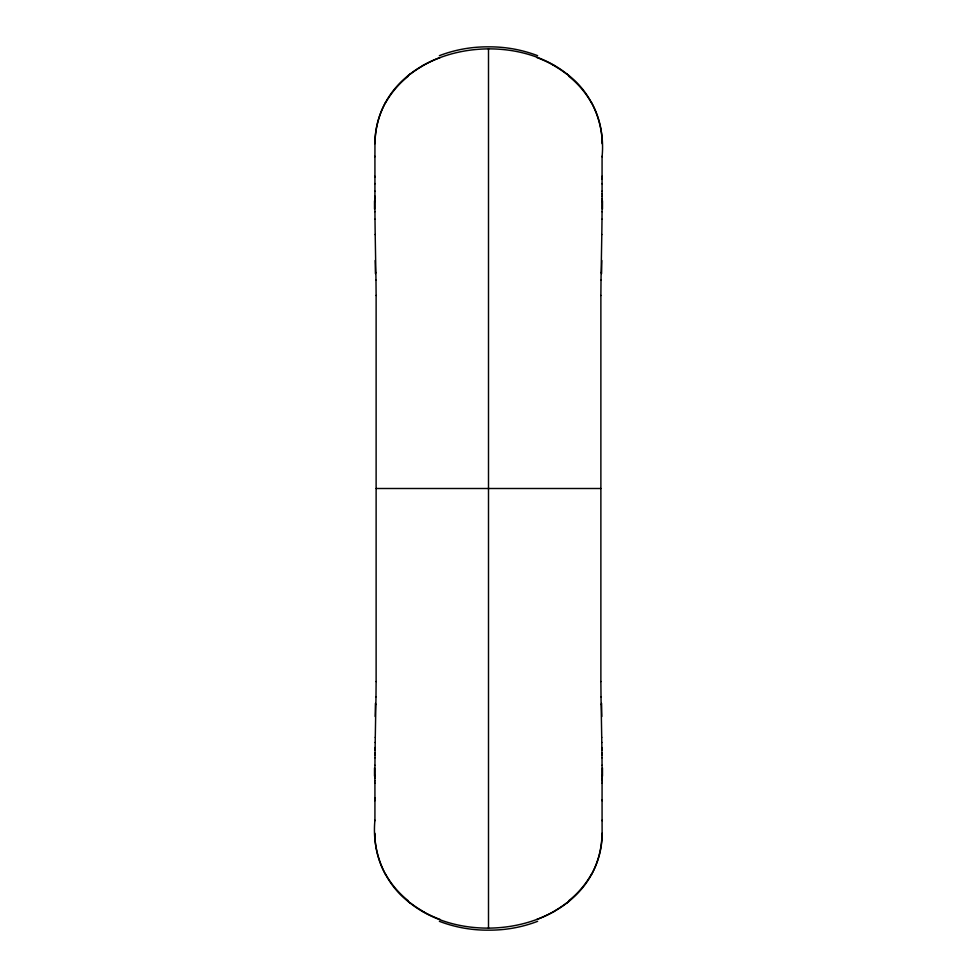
<?xml version="1.0" encoding="UTF-8"?>
<svg xmlns="http://www.w3.org/2000/svg" width="977" height="977" viewBox="0 0 977 977"><rect width="100%" height="100%" fill="white"/><g stroke="black" fill="none" stroke-linecap="round" stroke-linejoin="round"><path stroke-width="1.47" d="M374.924 191.394L374.924 183.542M374.924 820.668L374.936 800.029M374.924 780.855L374.924 778.022M374.924 191.174L374.924 198.978M374.924 183.847L374.936 176.312M374.924 156.735L374.96 141.384A92.375 88.553 13.6 0 1 384.401 104.722L385.292 102.878M374.924 778.364L374.924 775.494M374.924 775.897L374.948 765.321M602.076 201.103L602.052 211.679M602.076 201.506L602.076 198.636M591.708 874.122L592.66 872.302A92.375 88.553 13.6 0 0 602.125 835.616L602.076 820.265M602.064 800.688L602.076 783.078M602.076 783.334L602.076 778.022M602.076 198.978L602.076 196.145M602.064 176.971L602.076 156.332M376.121 681.543L376.121 295.457M600.879 295.457L600.879 681.543M374.948 765.345L374.997 757.725M376.121 681.531L375.986 696.833M600.879 295.469L601.014 280.167M602.052 211.655L602.003 219.275M374.997 757.749L375.192 742.435M602.003 219.251L601.808 234.565M375.021 755.209L375.046 752.644M374.924 143.692C376.707 49.534 506.929 22.556 569.457 76.084M375.083 750.092L375.119 747.527M375.986 696.772L375.864 704.441M601.014 280.228L601.136 272.559M602.076 833.308C600.293 927.466 470.071 954.444 407.543 900.916M375.192 742.483L375.278 737.366M375.864 704.393L375.278 737.403M601.136 272.607L601.808 234.517M407.543 76.084L410.206 73.947M569.457 900.916L566.794 903.053M422.553 65.691L423.994 64.873M554.447 911.309L553.006 912.127M376.157 488.5L600.843 488.5M553.006 64.873L554.447 65.691M423.994 912.127L422.553 911.309M566.794 73.947C592.441 92.766 605.3 125.374 602.076 156.735M410.206 903.053C384.559 884.234 371.7 851.626 374.924 820.265M591.708 102.878L592.66 104.698A92.375 88.553 -13.6 0 1 602.125 141.384L602.064 142.251M385.292 874.122L384.34 872.302A92.375 88.553 -13.6 0 1 374.875 835.616L374.936 834.749M601.136 704.393L601.722 737.403M601.722 737.366L601.808 742.483M375.864 272.607L375.192 234.517M601.808 742.435L602.003 757.749M601.136 704.441L601.014 696.772M375.864 272.559L375.986 280.228M375.192 234.565L374.997 219.251M601.881 747.564L601.917 750.104M601.014 696.833L600.879 681.531M375.986 280.167L376.121 295.469M602.064 142.532L602.076 143.692M601.954 752.644L601.979 755.184M374.936 834.468L374.924 833.308M602.003 757.725L602.052 765.345M374.997 219.275L374.948 211.655M602.052 765.321L602.076 775.897M374.948 211.679L374.924 201.103M602.076 183.542L602.076 191.394M602.064 178.815L602.076 183.847M602.076 191.174L602.076 193.922M602.076 775.494L602.076 780.855M374.924 201.506L374.924 196.145M374.936 798.185L374.924 783.078M602.064 176.312L602.064 179.182M602.076 193.666L602.076 196.45M602.064 800.029L602.076 820.668M488.5 48.85L488.5 928.15M374.924 156.332L374.936 176.971M374.924 780.55L374.924 783.334M374.936 797.818L374.936 800.688M439.345 921.311A128.842 123.041 0.2 0 0 488.524 930.153A128.842 123.041 -0.2 0 0 537.655 921.311M374.521 776.141A127.669 5.532 -89.8 0 1 374.533 767.934M440.126 919.455A117.264 110.523 -0.7 0 1 424.042 912.054M422.675 911.126A108.594 102.609 -1.4 0 1 410.34 902.907M407.922 900.501A97.248 92.485 -4.3 0 1 385.463 874.024M375.168 716.507A121.16 0.989 -89.1 0 1 375.437 703.318M602.467 767.934A127.669 5.532 89.8 0 1 602.479 776.141M552.958 912.054A117.264 110.523 0.7 0 1 536.874 919.455M566.66 902.907A108.594 102.609 1.4 0 1 554.325 911.126M591.537 874.024A97.248 92.485 4.3 0 1 569.078 900.501M601.563 703.318A121.16 0.989 89.1 0 1 601.832 716.507M439.345 55.689A128.842 123.041 -0.2 0 1 488.524 46.847A128.842 123.041 0.2 0 1 537.655 55.689M374.533 209.066A127.669 5.532 89.8 0 1 374.521 200.859M424.042 64.946A117.264 110.523 0.7 0 1 440.126 57.545M410.34 74.093A108.594 102.609 1.4 0 1 422.675 65.874M385.463 102.976A97.248 92.485 4.3 0 1 407.922 76.499M375.437 273.682A121.16 0.989 89.1 0 1 375.168 260.493M602.479 200.859A127.669 5.532 -89.8 0 1 602.467 209.066M536.874 57.545A117.264 110.523 -0.7 0 1 552.958 64.946M554.325 65.874A108.594 102.609 -1.4 0 1 566.66 74.093M569.078 76.499A97.248 92.485 -4.3 0 1 591.537 102.976M601.832 260.493A121.16 0.989 -89.1 0 1 601.563 273.682"/></g></svg>
